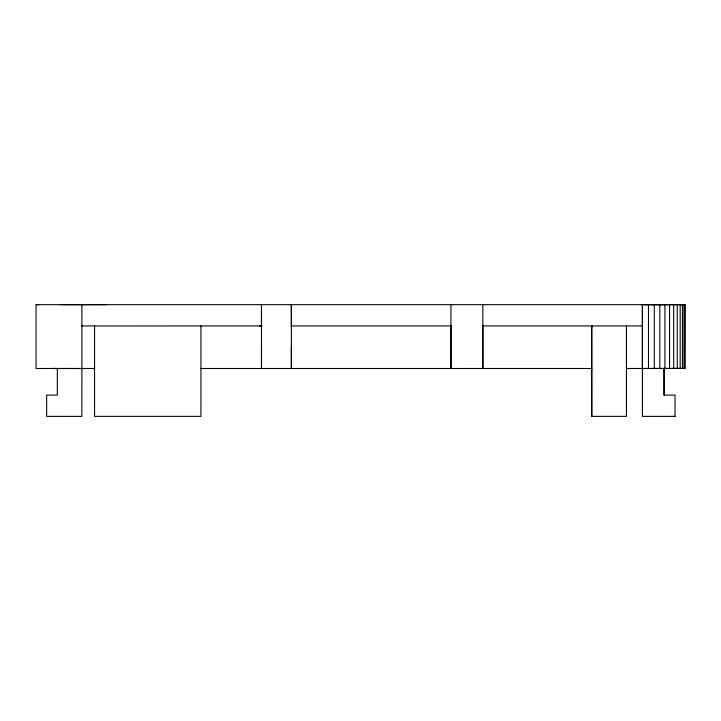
<?xml version="1.0" encoding="UTF-8"?>
<svg xmlns="http://www.w3.org/2000/svg" width="721" height="721" viewBox="0 0 721 721"><rect width="100%" height="100%" fill="white"/><g stroke="black" fill="none" stroke-linecap="round" stroke-linejoin="round"><path stroke-width="1.08" d="M81.888 304.668L81.861 416.387L46.667 416.377L46.676 395.099L57.319 395.099L57.329 368.494L53.246 368.494L58.536 368.494M291.365 325.946L291.365 304.668L291.374 368.503L291.365 347.225M450.931 304.668L450.931 368.503L450.931 325.946M482.845 304.668L482.845 368.503L482.845 325.946M674.414 416.387L675.027 416.377L675.027 395.108L663.78 395.108L663.78 368.494L664.798 368.494L642.411 368.503L642.411 304.668L684.95 304.668L684.833 368.494L684.833 304.668M591.761 416.368L591.725 325.946L591.761 416.368L626.441 416.368L626.441 325.946M591.761 325.946L591.761 327.1M655.966 304.632L651.009 304.659M663.518 304.613L656.137 304.632M645.43 304.668L648.323 304.659M626.441 368.494L684.86 368.44L663.581 368.44M106.266 304.668L60.888 304.677M94.559 368.503L36.05 368.494L36.05 304.668L684.95 304.668M81.888 325.955L262.246 325.946M291.23 325.946L451.031 325.946M482.556 325.946L642.411 325.946M200.934 368.503L591.761 368.494M60.194 368.494L81.888 368.503M675.027 416.377L642.411 416.387L642.411 304.668M259.452 325.955L261.48 325.955L261.489 304.668L261.498 368.512L261.489 347.234M36.05 304.668L38.555 304.677M683.986 304.668L683.986 368.494M682.417 304.668L682.417 368.494M680.164 304.668L680.164 368.494M677.244 304.668L677.244 368.494M673.702 304.668L673.702 368.494M669.575 304.668L669.575 368.494M664.924 304.668L664.924 368.494M664.392 368.494L664.392 395.108M659.814 304.668L659.814 368.503M654.308 304.668L654.308 368.503M648.485 304.668L648.485 368.503M200.934 325.946L200.934 416.368L94.559 416.368L94.559 325.946"/></g></svg>
